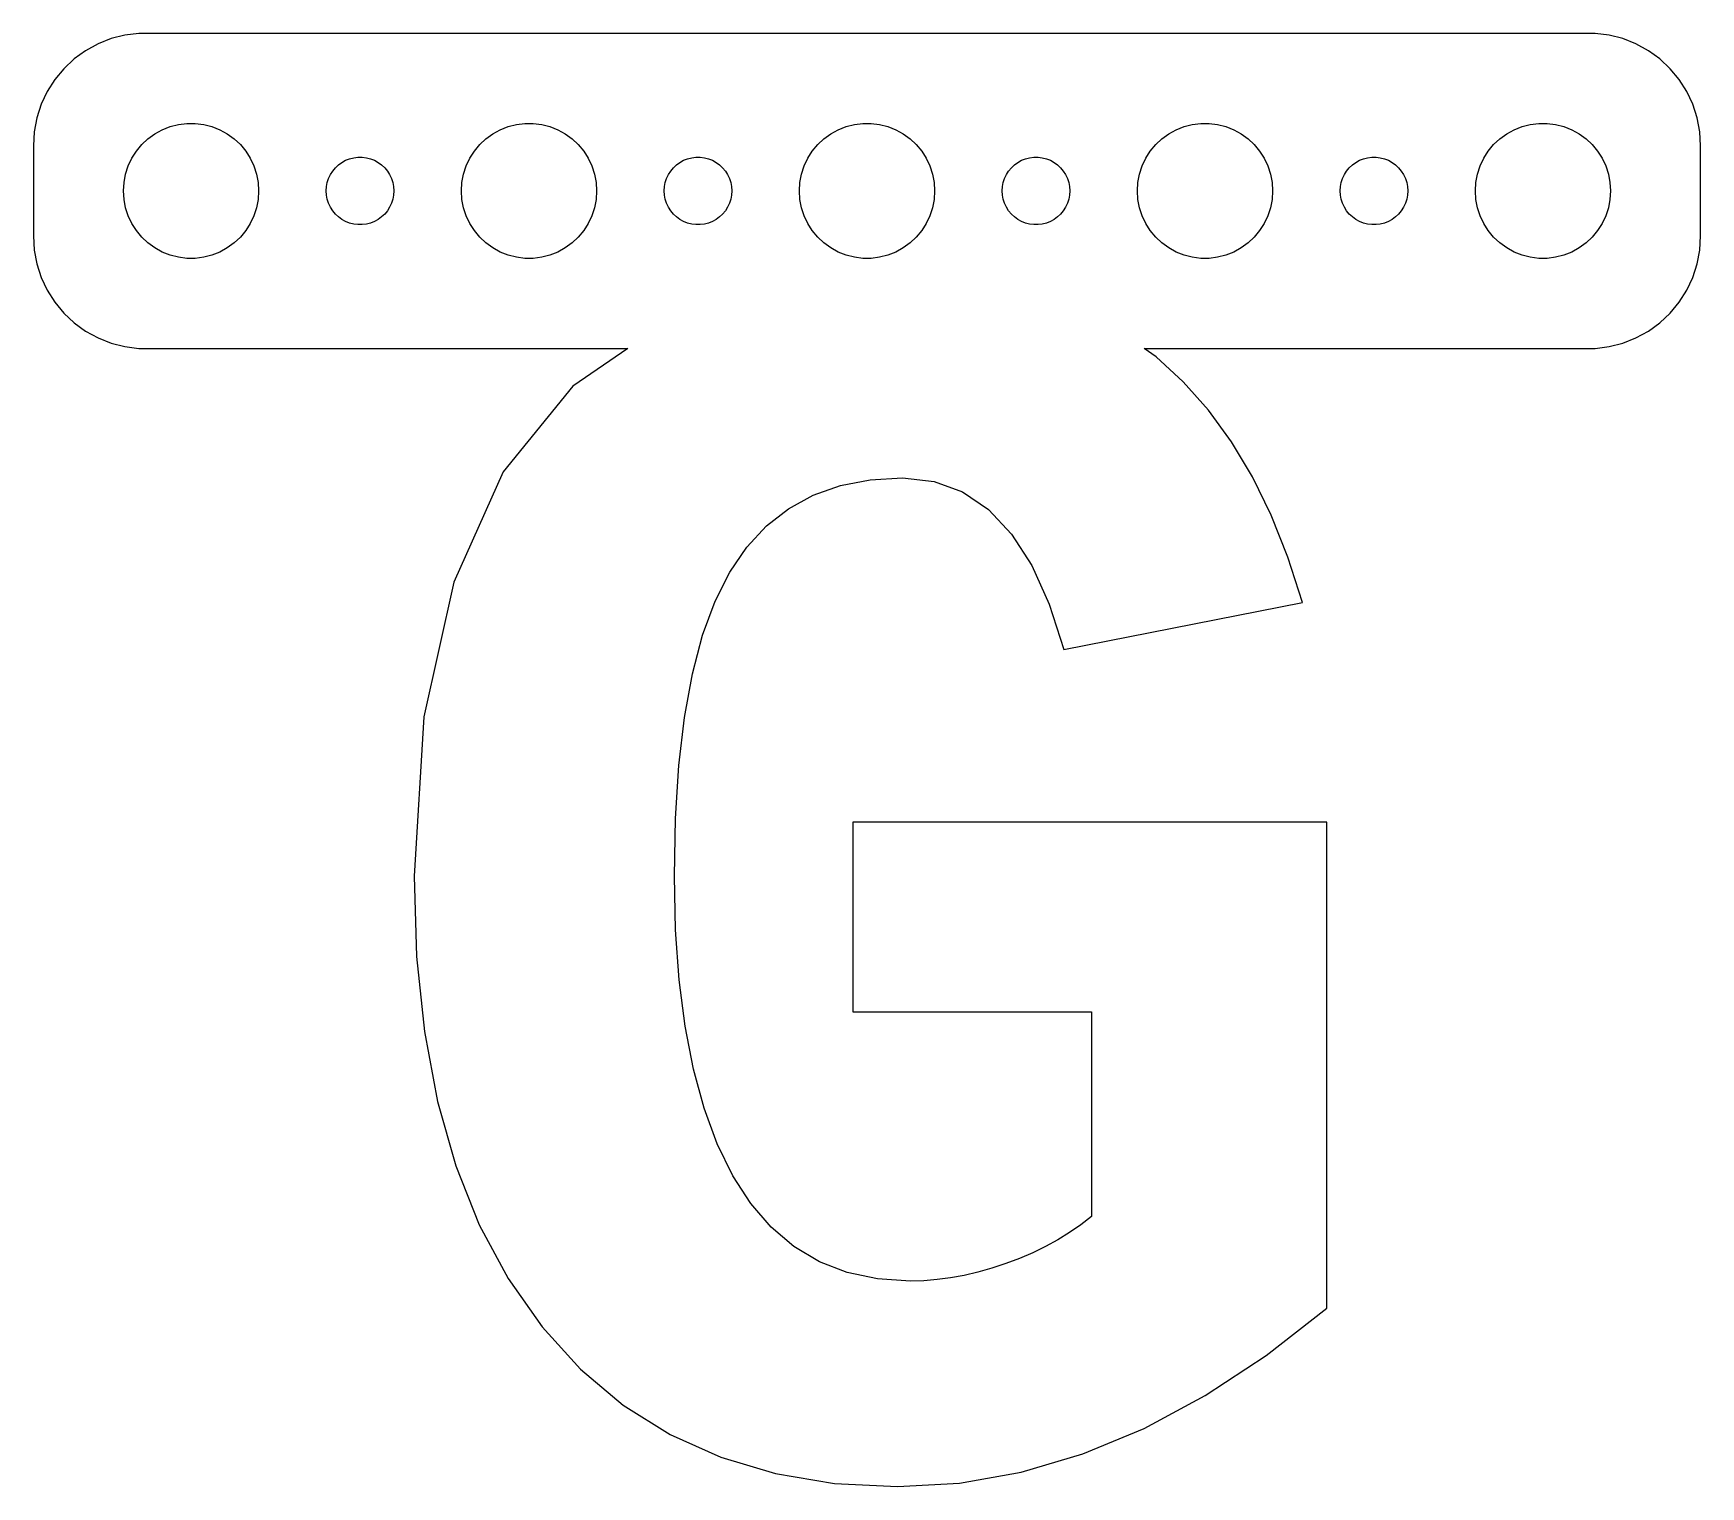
# Model space of a CAD drawing. Header units: metres. Extents: x -37 to 37, y -57.5 to 7.
import ezdxf

# ---------------------------------------------------------------- set-up
doc = ezdxf.new("R2010")
doc.units = ezdxf.units.M

msp = doc.modelspace()

# ---------------------------------------------------------------- linework, layer by layer
for p, q in [((-33.5451, 6.75528), (-34.1289, 6.52412)), ((-32.9369, 6.91142), (-33.5451, 6.75528)), ((-32.3139, 6.99013), (-32.9369, 6.91142)), ((32.3139, 6.99013), (-32.3139, 6.99013)), ((32.9369, 6.91142), (32.3139, 6.99013)), ((33.5451, 6.75528), (32.9369, 6.91142)), ((34.1289, 6.52412), (33.5451, 6.75528)), ((-34.6791, 6.22163), (-35.1871, 5.85255)), ((-34.1289, 6.52412), (-34.6791, 6.22163)), ((34.6791, 6.22163), (34.1289, 6.52412)), ((35.1871, 5.85255), (34.6791, 6.22163)), ((-35.6448, 5.42273), (-36.0451, 4.93892)), ((-35.1871, 5.85255), (-35.6448, 5.42273)), ((35.6448, 5.42273), (35.1871, 5.85255)), ((36.0451, 4.93892), (35.6448, 5.42273)), ((-36.0451, 4.93892), (-36.3815, 4.40877)), ((36.3815, 4.40877), (36.0451, 4.93892)), ((-36.6489, 3.84062), (-36.8429, 3.24344)), ((-36.3815, 4.40877), (-36.6489, 3.84062)), ((36.6489, 3.84062), (36.3815, 4.40877)), ((36.8429, 3.24344), (36.6489, 3.84062)), ((-36.8429, 3.24344), (-36.9606, 2.62666)), ((-30.5621, 2.94685), (-30.1884, 2.99408)), ((-30.1884, 2.99408), (-29.8116, 2.99408)), ((-29.8116, 2.99408), (-29.4379, 2.94685)), ((-15.5621, 2.94685), (-15.1884, 2.99408)), ((-15.1884, 2.99408), (-14.8116, 2.99408)), ((-14.8116, 2.99408), (-14.4379, 2.94685)), ((-0.562134, 2.94685), (-0.18837, 2.99408)), ((-0.18837, 2.99408), (0.18837, 2.99408)), ((0.18837, 2.99408), (0.562134, 2.94685)), ((14.4379, 2.94685), (14.8116, 2.99408)), ((14.8116, 2.99408), (15.1884, 2.99408)), ((15.1884, 2.99408), (15.5621, 2.94685)), ((29.4379, 2.94685), (29.8116, 2.99408)), ((29.8116, 2.99408), (30.1884, 2.99408)), ((30.1884, 2.99408), (30.5621, 2.94685)), ((36.9606, 2.62666), (36.8429, 3.24344)), ((-36.9606, 2.62666), (-37, 2)), ((-32.1869, 2.05363), (-31.9123, 2.31154)), ((-31.9123, 2.31154), (-31.6075, 2.53297)), ((-31.6075, 2.53297), (-31.2773, 2.71448)), ((-31.2773, 2.71448), (-30.927, 2.85316)), ((-30.927, 2.85316), (-30.5621, 2.94685)), ((-29.4379, 2.94685), (-29.0729, 2.85316)), ((-29.0729, 2.85316), (-28.7227, 2.71448)), ((-28.7227, 2.71448), (-28.3925, 2.53297)), ((-28.3925, 2.53297), (-28.0877, 2.31154)), ((-28.0877, 2.31154), (-27.8131, 2.05363)), ((-17.1869, 2.05363), (-16.9123, 2.31154)), ((-16.9123, 2.31154), (-16.6075, 2.53297)), ((-16.6075, 2.53297), (-16.2773, 2.71448)), ((-16.2773, 2.71448), (-15.927, 2.85316)), ((-15.927, 2.85316), (-15.5621, 2.94685)), ((-14.4379, 2.94685), (-14.0729, 2.85316)), ((-14.0729, 2.85316), (-13.7227, 2.71448)), ((-13.7227, 2.71448), (-13.3925, 2.53297)), ((-13.3925, 2.53297), (-13.0877, 2.31154)), ((-13.0877, 2.31154), (-12.8131, 2.05363)), ((-2.1869, 2.05363), (-1.91226, 2.31154)), ((-1.91226, 2.31154), (-1.60747, 2.53297)), ((-1.60747, 2.53297), (-1.27733, 2.71448)), ((-1.27733, 2.71448), (-0.927048, 2.85316)), ((-0.927048, 2.85316), (-0.562134, 2.94685)), ((0.562134, 2.94685), (0.927048, 2.85316)), ((0.927048, 2.85316), (1.27733, 2.71448)), ((1.27733, 2.71448), (1.60747, 2.53297)), ((1.60747, 2.53297), (1.91226, 2.31154)), ((1.91226, 2.31154), (2.1869, 2.05363)), ((12.8131, 2.05363), (13.0877, 2.31154)), ((13.0877, 2.31154), (13.3925, 2.53297)), ((13.3925, 2.53297), (13.7227, 2.71448)), ((13.7227, 2.71448), (14.0729, 2.85316)), ((14.0729, 2.85316), (14.4379, 2.94685)), ((15.5621, 2.94685), (15.927, 2.85316)), ((15.927, 2.85316), (16.2773, 2.71448)), ((16.2773, 2.71448), (16.6075, 2.53297)), ((16.6075, 2.53297), (16.9123, 2.31154)), ((16.9123, 2.31154), (17.1869, 2.05363)), ((27.8131, 2.05363), (28.0877, 2.31154)), ((28.0877, 2.31154), (28.3925, 2.53297)), ((28.3925, 2.53297), (28.7227, 2.71448)), ((28.7227, 2.71448), (29.0729, 2.85316)), ((29.0729, 2.85316), (29.4379, 2.94685)), ((30.5621, 2.94685), (30.927, 2.85316)), ((30.927, 2.85316), (31.2773, 2.71448)), ((31.2773, 2.71448), (31.6075, 2.53297)), ((31.6075, 2.53297), (31.9123, 2.31154)), ((31.9123, 2.31154), (32.1869, 2.05363)), ((37, 2), (36.9606, 2.62666)), ((-37, 2), (-37, -2)), ((-32.6289, 1.44525), (-32.427, 1.76335)), ((-32.427, 1.76335), (-32.1869, 2.05363)), ((-27.8131, 2.05363), (-27.5729, 1.76335)), ((-27.5729, 1.76335), (-27.3711, 1.44525)), ((-22.7811, 1.47342), (-22.5942, 1.49704)), ((-22.5942, 1.49704), (-22.4058, 1.49704)), ((-22.4058, 1.49704), (-22.2189, 1.47342)), ((-17.6289, 1.44525), (-17.427, 1.76335)), ((-17.427, 1.76335), (-17.1869, 2.05363)), ((-12.8131, 2.05363), (-12.5729, 1.76335)), ((-12.5729, 1.76335), (-12.3711, 1.44525)), ((-7.78107, 1.47342), (-7.59418, 1.49704)), ((-7.59418, 1.49704), (-7.40581, 1.49704)), ((-7.40581, 1.49704), (-7.21892, 1.47342)), ((-2.62891, 1.44525), (-2.42705, 1.76335)), ((-2.42705, 1.76335), (-2.1869, 2.05363)), ((2.1869, 2.05363), (2.42705, 1.76335)), ((2.42705, 1.76335), (2.62891, 1.44525)), ((7.21892, 1.47342), (7.40581, 1.49704)), ((7.40581, 1.49704), (7.59418, 1.49704)), ((7.59418, 1.49704), (7.78107, 1.47342)), ((12.3711, 1.44525), (12.5729, 1.76335)), ((12.5729, 1.76335), (12.8131, 2.05363)), ((17.1869, 2.05363), (17.427, 1.76335)), ((17.427, 1.76335), (17.6289, 1.44525)), ((22.2189, 1.47342), (22.4058, 1.49704)), ((22.4058, 1.49704), (22.5942, 1.49704)), ((22.5942, 1.49704), (22.7811, 1.47342)), ((27.3711, 1.44525), (27.5729, 1.76335)), ((27.5729, 1.76335), (27.8131, 2.05363)), ((32.1869, 2.05363), (32.427, 1.76335)), ((32.427, 1.76335), (32.6289, 1.44525)), ((37, -2), (37, 2)), ((-32.9763, 0.375992), (-32.9057, 0.746063)), ((-32.9057, 0.746063), (-32.7893, 1.10437)), ((-32.7893, 1.10437), (-32.6289, 1.44525)), ((-27.3711, 1.44525), (-27.2107, 1.10437)), ((-27.2107, 1.10437), (-27.0942, 0.746063)), ((-27.0942, 0.746063), (-27.0237, 0.375992)), ((-23.8145, 0.722626), (-23.7135, 0.881668)), ((-23.7135, 0.881668), (-23.5934, 1.02681)), ((-23.5934, 1.02681), (-23.4561, 1.15576)), ((-23.4561, 1.15576), (-23.3037, 1.26648)), ((-23.3037, 1.26648), (-23.1387, 1.35724)), ((-23.1387, 1.35724), (-22.9635, 1.42657)), ((-22.9635, 1.42657), (-22.7811, 1.47342)), ((-22.2189, 1.47342), (-22.0365, 1.42657)), ((-22.0365, 1.42657), (-21.8613, 1.35724)), ((-21.8613, 1.35724), (-21.6963, 1.26648)), ((-21.6963, 1.26648), (-21.5439, 1.15576)), ((-21.5439, 1.15576), (-21.4065, 1.02681)), ((-21.4065, 1.02681), (-21.2865, 0.881668)), ((-21.2865, 0.881668), (-21.1855, 0.722626)), ((-17.9763, 0.375992), (-17.9057, 0.746063)), ((-17.9057, 0.746063), (-17.7893, 1.10437)), ((-17.7893, 1.10437), (-17.6289, 1.44525)), ((-12.3711, 1.44525), (-12.2107, 1.10437)), ((-12.2107, 1.10437), (-12.0942, 0.746063)), ((-12.0942, 0.746063), (-12.0237, 0.375992)), ((-8.81445, 0.722626), (-8.71352, 0.881668)), ((-8.71352, 0.881668), (-8.59344, 1.02681)), ((-8.59344, 1.02681), (-8.45613, 1.15576)), ((-8.45613, 1.15576), (-8.30373, 1.26648)), ((-8.30373, 1.26648), (-8.13866, 1.35724)), ((-8.13866, 1.35724), (-7.96352, 1.42657)), ((-7.96352, 1.42657), (-7.78107, 1.47342)), ((-7.21892, 1.47342), (-7.03647, 1.42657)), ((-7.03647, 1.42657), (-6.86133, 1.35724)), ((-6.86133, 1.35724), (-6.69626, 1.26648)), ((-6.69626, 1.26648), (-6.54385, 1.15576)), ((-6.54385, 1.15576), (-6.40654, 1.02681)), ((-6.40654, 1.02681), (-6.28647, 0.881668)), ((-6.28647, 0.881668), (-6.18553, 0.722626)), ((-2.97633, 0.375992), (-2.90575, 0.746063)), ((-2.90575, 0.746063), (-2.78932, 1.10437)), ((-2.78932, 1.10437), (-2.62891, 1.44525)), ((2.62891, 1.44525), (2.78932, 1.10437)), ((2.78932, 1.10437), (2.90575, 0.746063)), ((2.90575, 0.746063), (2.97633, 0.375992)), ((6.18553, 0.722626), (6.28647, 0.881668)), ((6.28647, 0.881668), (6.40654, 1.02681)), ((6.40654, 1.02681), (6.54385, 1.15576)), ((6.54385, 1.15576), (6.69626, 1.26648)), ((6.69626, 1.26648), (6.86133, 1.35724)), ((6.86133, 1.35724), (7.03647, 1.42657)), ((7.03647, 1.42657), (7.21892, 1.47342)), ((7.78107, 1.47342), (7.96352, 1.42657)), ((7.96352, 1.42657), (8.13866, 1.35724)), ((8.13866, 1.35724), (8.30373, 1.26648)), ((8.30373, 1.26648), (8.45613, 1.15576)), ((8.45613, 1.15576), (8.59344, 1.02681)), ((8.59344, 1.02681), (8.71352, 0.881668)), ((8.71352, 0.881668), (8.81445, 0.722626)), ((12.0237, 0.375992), (12.0942, 0.746063)), ((12.0942, 0.746063), (12.2107, 1.10437)), ((12.2107, 1.10437), (12.3711, 1.44525)), ((17.6289, 1.44525), (17.7893, 1.10437)), ((17.7893, 1.10437), (17.9057, 0.746063)), ((17.9057, 0.746063), (17.9763, 0.375992)), ((21.1855, 0.722626), (21.2865, 0.881668)), ((21.2865, 0.881668), (21.4065, 1.02681)), ((21.4065, 1.02681), (21.5439, 1.15576)), ((21.5439, 1.15576), (21.6963, 1.26648)), ((21.6963, 1.26648), (21.8613, 1.35724)), ((21.8613, 1.35724), (22.0365, 1.42657)), ((22.0365, 1.42657), (22.2189, 1.47342)), ((22.7811, 1.47342), (22.9635, 1.42657)), ((22.9635, 1.42657), (23.1387, 1.35724)), ((23.1387, 1.35724), (23.3037, 1.26648)), ((23.3037, 1.26648), (23.4561, 1.15576)), ((23.4561, 1.15576), (23.5934, 1.02681)), ((23.5934, 1.02681), (23.7135, 0.881668)), ((23.7135, 0.881668), (23.8145, 0.722626)), ((27.0237, 0.375992), (27.0942, 0.746063)), ((27.0942, 0.746063), (27.2107, 1.10437)), ((27.2107, 1.10437), (27.3711, 1.44525)), ((32.6289, 1.44525), (32.7893, 1.10437)), ((32.7893, 1.10437), (32.9057, 0.746063)), ((32.9057, 0.746063), (32.9763, 0.375992)), ((-33, 0), (-32.9763, 0.375992)), ((-32.9763, -0.375992), (-33, 0)), ((-27.0237, 0.375992), (-27, 0)), ((-27, 0), (-27.0237, -0.375992)), ((-24, 0), (-23.9882, 0.187988)), ((-23.9882, -0.187988), (-24, 0)), ((-23.9882, 0.187988), (-23.9529, 0.373032)), ((-23.9529, 0.373032), (-23.8947, 0.552185)), ((-23.8947, 0.552185), (-23.8145, 0.722626)), ((-21.1855, 0.722626), (-21.1053, 0.552185)), ((-21.1053, 0.552185), (-21.0471, 0.373032)), ((-21.0471, 0.373032), (-21.0118, 0.187988)), ((-21.0118, 0.187988), (-21, 0)), ((-21, 0), (-21.0118, -0.187988)), ((-18, 0), (-17.9763, 0.375992)), ((-17.9763, -0.375992), (-18, 0)), ((-12.0237, 0.375992), (-12, 0)), ((-12, 0), (-12.0237, -0.375992)), ((-9, 0), (-8.98816, 0.187988)), ((-8.98816, -0.187988), (-9, 0)), ((-8.98816, 0.187988), (-8.95287, 0.373032)), ((-8.95287, 0.373032), (-8.89465, 0.552185)), ((-8.89465, 0.552185), (-8.81445, 0.722626)), ((-6.18553, 0.722626), (-6.10533, 0.552185)), ((-6.10533, 0.552185), (-6.04712, 0.373032)), ((-6.04712, 0.373032), (-6.01183, 0.187988)), ((-6.01183, 0.187988), (-6, 0)), ((-6, 0), (-6.01183, -0.187988)), ((-3, 0), (-2.97633, 0.375992)), ((-2.97633, -0.375992), (-3, 0)), ((2.97633, 0.375992), (3, 0)), ((3, 0), (2.97633, -0.375992)), ((6, 0), (6.01183, 0.187988)), ((6.01183, -0.187988), (6, 0)), ((6.01183, 0.187988), (6.04712, 0.373032)), ((6.04712, 0.373032), (6.10533, 0.552185)), ((6.10533, 0.552185), (6.18553, 0.722626)), ((8.81445, 0.722626), (8.89465, 0.552185)), ((8.89465, 0.552185), (8.95287, 0.373032)), ((8.95287, 0.373032), (8.98816, 0.187988)), ((8.98816, 0.187988), (9, 0)), ((9, 0), (8.98816, -0.187988)), ((12, 0), (12.0237, 0.375992)), ((12.0237, -0.375992), (12, 0)), ((17.9763, 0.375992), (18, 0)), ((18, 0), (17.9763, -0.375992)), ((21, 0), (21.0118, 0.187988)), ((21.0118, -0.187988), (21, 0)), ((21.0118, 0.187988), (21.0471, 0.373032)), ((21.0471, 0.373032), (21.1053, 0.552185)), ((21.1053, 0.552185), (21.1855, 0.722626)), ((23.8145, 0.722626), (23.8947, 0.552185)), ((23.8947, 0.552185), (23.9529, 0.373032)), ((23.9529, 0.373032), (23.9882, 0.187988)), ((23.9882, 0.187988), (24, 0)), ((24, 0), (23.9882, -0.187988)), ((27, 0), (27.0237, 0.375992)), ((27.0237, -0.375992), (27, 0)), ((32.9763, 0.375992), (33, 0)), ((33, 0), (32.9763, -0.375992)), ((-32.9057, -0.746063), (-32.9763, -0.375992)), ((-27.0237, -0.375992), (-27.0942, -0.746063)), ((-23.9529, -0.373032), (-23.9882, -0.187988)), ((-23.8947, -0.552185), (-23.9529, -0.373032)), ((-23.8145, -0.722626), (-23.8947, -0.552185)), ((-23.7135, -0.881668), (-23.8145, -0.722626)), ((-21.1855, -0.722626), (-21.2865, -0.881668)), ((-21.1053, -0.552185), (-21.1855, -0.722626)), ((-21.0471, -0.373032), (-21.1053, -0.552185)), ((-21.0118, -0.187988), (-21.0471, -0.373032)), ((-17.9057, -0.746063), (-17.9763, -0.375992)), ((-12.0237, -0.375992), (-12.0942, -0.746063)), ((-8.95287, -0.373032), (-8.98816, -0.187988)), ((-8.89465, -0.552185), (-8.95287, -0.373032)), ((-8.81445, -0.722626), (-8.89465, -0.552185)), ((-8.71352, -0.881668), (-8.81445, -0.722626)), ((-6.18553, -0.722626), (-6.28647, -0.881668)), ((-6.10533, -0.552185), (-6.18553, -0.722626)), ((-6.04712, -0.373032), (-6.10533, -0.552185)), ((-6.01183, -0.187988), (-6.04712, -0.373032)), ((-2.90575, -0.746063), (-2.97633, -0.375992)), ((2.97633, -0.375992), (2.90575, -0.746063)), ((6.04712, -0.373032), (6.01183, -0.187988)), ((6.10533, -0.552185), (6.04712, -0.373032)), ((6.18553, -0.722626), (6.10533, -0.552185)), ((6.28647, -0.881668), (6.18553, -0.722626)), ((8.81445, -0.722626), (8.71352, -0.881668)), ((8.89465, -0.552185), (8.81445, -0.722626)), ((8.95287, -0.373032), (8.89465, -0.552185)), ((8.98816, -0.187988), (8.95287, -0.373032)), ((12.0942, -0.746063), (12.0237, -0.375992)), ((17.9763, -0.375992), (17.9057, -0.746063)), ((21.0471, -0.373032), (21.0118, -0.187988)), ((21.1053, -0.552185), (21.0471, -0.373032)), ((21.1855, -0.722626), (21.1053, -0.552185)), ((21.2865, -0.881668), (21.1855, -0.722626)), ((23.8145, -0.722626), (23.7135, -0.881668)), ((23.8947, -0.552185), (23.8145, -0.722626)), ((23.9529, -0.373032), (23.8947, -0.552185)), ((23.9882, -0.187988), (23.9529, -0.373032)), ((27.0942, -0.746063), (27.0237, -0.375992)), ((32.9763, -0.375992), (32.9057, -0.746063)), ((-32.7893, -1.10437), (-32.9057, -0.746063)), ((-32.6289, -1.44525), (-32.7893, -1.10437)), ((-32.427, -1.76335), (-32.6289, -1.44525)), ((-27.3711, -1.44525), (-27.5729, -1.76335)), ((-27.2107, -1.10437), (-27.3711, -1.44525)), ((-27.0942, -0.746063), (-27.2107, -1.10437)), ((-23.5934, -1.02681), (-23.7135, -0.881668)), ((-23.4561, -1.15576), (-23.5934, -1.02681)), ((-23.3037, -1.26648), (-23.4561, -1.15576)), ((-23.1387, -1.35724), (-23.3037, -1.26648)), ((-22.9635, -1.42657), (-23.1387, -1.35724)), ((-22.7811, -1.47342), (-22.9635, -1.42657)), ((-22.5942, -1.49704), (-22.7811, -1.47342)), ((-22.2189, -1.47342), (-22.4058, -1.49704)), ((-22.0365, -1.42657), (-22.2189, -1.47342)), ((-21.8613, -1.35724), (-22.0365, -1.42657)), ((-21.6963, -1.26648), (-21.8613, -1.35724)), ((-21.5439, -1.15576), (-21.6963, -1.26648)), ((-21.4065, -1.02681), (-21.5439, -1.15576)), ((-21.2865, -0.881668), (-21.4065, -1.02681)), ((-17.7893, -1.10437), (-17.9057, -0.746063)), ((-17.6289, -1.44525), (-17.7893, -1.10437)), ((-17.427, -1.76335), (-17.6289, -1.44525)), ((-12.3711, -1.44525), (-12.5729, -1.76335)), ((-12.2107, -1.10437), (-12.3711, -1.44525)), ((-12.0942, -0.746063), (-12.2107, -1.10437)), ((-8.59344, -1.02681), (-8.71352, -0.881668)), ((-8.45613, -1.15576), (-8.59344, -1.02681)), ((-8.30373, -1.26648), (-8.45613, -1.15576)), ((-8.13866, -1.35724), (-8.30373, -1.26648)), ((-7.96352, -1.42657), (-8.13866, -1.35724)), ((-7.78107, -1.47342), (-7.96352, -1.42657)), ((-7.59418, -1.49704), (-7.78107, -1.47342)), ((-7.21892, -1.47342), (-7.40581, -1.49704)), ((-7.03647, -1.42657), (-7.21892, -1.47342)), ((-6.86133, -1.35724), (-7.03647, -1.42657)), ((-6.69626, -1.26648), (-6.86133, -1.35724)), ((-6.54385, -1.15576), (-6.69626, -1.26648)), ((-6.40654, -1.02681), (-6.54385, -1.15576)), ((-6.28647, -0.881668), (-6.40654, -1.02681)), ((-2.78932, -1.10437), (-2.90575, -0.746063)), ((-2.62891, -1.44525), (-2.78932, -1.10437)), ((-2.42705, -1.76335), (-2.62891, -1.44525)), ((2.62891, -1.44525), (2.42705, -1.76335)), ((2.78932, -1.10437), (2.62891, -1.44525)), ((2.90575, -0.746063), (2.78932, -1.10437)), ((6.40654, -1.02681), (6.28647, -0.881668)), ((6.54385, -1.15576), (6.40654, -1.02681)), ((6.69626, -1.26648), (6.54385, -1.15576)), ((6.86133, -1.35724), (6.69626, -1.26648)), ((7.03647, -1.42657), (6.86133, -1.35724)), ((7.21892, -1.47342), (7.03647, -1.42657)), ((7.40581, -1.49704), (7.21892, -1.47342)), ((7.78107, -1.47342), (7.59418, -1.49704)), ((7.96352, -1.42657), (7.78107, -1.47342)), ((8.13866, -1.35724), (7.96352, -1.42657)), ((8.30373, -1.26648), (8.13866, -1.35724)), ((8.45613, -1.15576), (8.30373, -1.26648)), ((8.59344, -1.02681), (8.45613, -1.15576)), ((8.71352, -0.881668), (8.59344, -1.02681)), ((12.2107, -1.10437), (12.0942, -0.746063)), ((12.3711, -1.44525), (12.2107, -1.10437)), ((12.5729, -1.76335), (12.3711, -1.44525)), ((17.6289, -1.44525), (17.427, -1.76335)), ((17.7893, -1.10437), (17.6289, -1.44525)), ((17.9057, -0.746063), (17.7893, -1.10437)), ((21.4065, -1.02681), (21.2865, -0.881668)), ((21.5439, -1.15576), (21.4065, -1.02681)), ((21.6963, -1.26648), (21.5439, -1.15576)), ((21.8613, -1.35724), (21.6963, -1.26648)), ((22.0365, -1.42657), (21.8613, -1.35724)), ((22.2189, -1.47342), (22.0365, -1.42657)), ((22.4058, -1.49704), (22.2189, -1.47342)), ((22.7811, -1.47342), (22.5942, -1.49704)), ((22.9635, -1.42657), (22.7811, -1.47342)), ((23.1387, -1.35724), (22.9635, -1.42657)), ((23.3037, -1.26648), (23.1387, -1.35724)), ((23.4561, -1.15576), (23.3037, -1.26648)), ((23.5934, -1.02681), (23.4561, -1.15576)), ((23.7135, -0.881668), (23.5934, -1.02681)), ((27.2107, -1.10437), (27.0942, -0.746063)), ((27.3711, -1.44525), (27.2107, -1.10437)), ((27.5729, -1.76335), (27.3711, -1.44525)), ((32.6289, -1.44525), (32.427, -1.76335)), ((32.7893, -1.10437), (32.6289, -1.44525)), ((32.9057, -0.746063), (32.7893, -1.10437)), ((-37, -2), (-36.9606, -2.62666)), ((-32.1869, -2.05363), (-32.427, -1.76335)), ((-31.9123, -2.31154), (-32.1869, -2.05363)), ((-27.8131, -2.05363), (-28.0877, -2.31154)), ((-27.5729, -1.76335), (-27.8131, -2.05363)), ((-22.4058, -1.49704), (-22.5942, -1.49704)), ((-17.1869, -2.05363), (-17.427, -1.76335)), ((-16.9123, -2.31154), (-17.1869, -2.05363)), ((-12.8131, -2.05363), (-13.0877, -2.31154)), ((-12.5729, -1.76335), (-12.8131, -2.05363)), ((-7.40581, -1.49704), (-7.59418, -1.49704)), ((-2.1869, -2.05363), (-2.42705, -1.76335)), ((-1.91226, -2.31154), (-2.1869, -2.05363)), ((2.1869, -2.05363), (1.91226, -2.31154)), ((2.42705, -1.76335), (2.1869, -2.05363)), ((7.59418, -1.49704), (7.40581, -1.49704)), ((12.8131, -2.05363), (12.5729, -1.76335)), ((13.0877, -2.31154), (12.8131, -2.05363)), ((17.1869, -2.05363), (16.9123, -2.31154)), ((17.427, -1.76335), (17.1869, -2.05363)), ((22.5942, -1.49704), (22.4058, -1.49704)), ((27.8131, -2.05363), (27.5729, -1.76335)), ((28.0877, -2.31154), (27.8131, -2.05363)), ((32.1869, -2.05363), (31.9123, -2.31154)), ((32.427, -1.76335), (32.1869, -2.05363)), ((36.9606, -2.62666), (37, -2)), ((-36.9606, -2.62666), (-36.8429, -3.24344)), ((-31.6075, -2.53297), (-31.9123, -2.31154)), ((-31.2773, -2.71448), (-31.6075, -2.53297)), ((-30.927, -2.85316), (-31.2773, -2.71448)), ((-30.5621, -2.94685), (-30.927, -2.85316)), ((-30.1884, -2.99408), (-30.5621, -2.94685)), ((-29.4379, -2.94685), (-29.8116, -2.99408)), ((-29.0729, -2.85316), (-29.4379, -2.94685)), ((-28.7227, -2.71448), (-29.0729, -2.85316)), ((-28.3925, -2.53297), (-28.7227, -2.71448)), ((-28.0877, -2.31154), (-28.3925, -2.53297)), ((-16.6075, -2.53297), (-16.9123, -2.31154)), ((-16.2773, -2.71448), (-16.6075, -2.53297)), ((-15.927, -2.85316), (-16.2773, -2.71448)), ((-15.5621, -2.94685), (-15.927, -2.85316)), ((-15.1884, -2.99408), (-15.5621, -2.94685)), ((-14.4379, -2.94685), (-14.8116, -2.99408)), ((-14.0729, -2.85316), (-14.4379, -2.94685)), ((-13.7227, -2.71448), (-14.0729, -2.85316)), ((-13.3925, -2.53297), (-13.7227, -2.71448)), ((-13.0877, -2.31154), (-13.3925, -2.53297)), ((-1.60747, -2.53297), (-1.91226, -2.31154)), ((-1.27733, -2.71448), (-1.60747, -2.53297)), ((-0.927048, -2.85316), (-1.27733, -2.71448)), ((-0.562134, -2.94685), (-0.927048, -2.85316)), ((-0.18837, -2.99408), (-0.562134, -2.94685)), ((0.562134, -2.94685), (0.18837, -2.99408)), ((0.927048, -2.85316), (0.562134, -2.94685)), ((1.27733, -2.71448), (0.927048, -2.85316)), ((1.60747, -2.53297), (1.27733, -2.71448)), ((1.91226, -2.31154), (1.60747, -2.53297)), ((13.3925, -2.53297), (13.0877, -2.31154)), ((13.7227, -2.71448), (13.3925, -2.53297)), ((14.0729, -2.85316), (13.7227, -2.71448)), ((14.4379, -2.94685), (14.0729, -2.85316)), ((14.8116, -2.99408), (14.4379, -2.94685)), ((15.5621, -2.94685), (15.1884, -2.99408)), ((15.927, -2.85316), (15.5621, -2.94685)), ((16.2773, -2.71448), (15.927, -2.85316)), ((16.6075, -2.53297), (16.2773, -2.71448)), ((16.9123, -2.31154), (16.6075, -2.53297)), ((28.3925, -2.53297), (28.0877, -2.31154)), ((28.7227, -2.71448), (28.3925, -2.53297)), ((29.0729, -2.85316), (28.7227, -2.71448)), ((29.4379, -2.94685), (29.0729, -2.85316)), ((29.8116, -2.99408), (29.4379, -2.94685)), ((30.5621, -2.94685), (30.1884, -2.99408)), ((30.927, -2.85316), (30.5621, -2.94685)), ((31.2773, -2.71448), (30.927, -2.85316)), ((31.6075, -2.53297), (31.2773, -2.71448)), ((31.9123, -2.31154), (31.6075, -2.53297)), ((36.8429, -3.24344), (36.9606, -2.62666)), ((-36.8429, -3.24344), (-36.6489, -3.84062)), ((-29.8116, -2.99408), (-30.1884, -2.99408)), ((-14.8116, -2.99408), (-15.1884, -2.99408)), ((0.18837, -2.99408), (-0.18837, -2.99408)), ((15.1884, -2.99408), (14.8116, -2.99408)), ((30.1884, -2.99408), (29.8116, -2.99408)), ((36.6489, -3.84062), (36.8429, -3.24344)), ((-36.6489, -3.84062), (-36.3815, -4.40877)), ((-36.3815, -4.40877), (-36.0451, -4.93892)), ((36.0451, -4.93892), (36.3815, -4.40877)), ((36.3815, -4.40877), (36.6489, -3.84062)), ((-36.0451, -4.93892), (-35.6448, -5.42273)), ((35.6448, -5.42273), (36.0451, -4.93892)), ((-35.6448, -5.42273), (-35.1871, -5.85255)), ((-35.1871, -5.85255), (-34.6791, -6.22163)), ((34.6791, -6.22163), (35.1871, -5.85255)), ((35.1871, -5.85255), (35.6448, -5.42273)), ((-34.6791, -6.22163), (-34.1289, -6.52412)), ((-34.1289, -6.52412), (-33.5451, -6.75528)), ((33.5451, -6.75528), (34.1289, -6.52412)), ((34.1289, -6.52412), (34.6791, -6.22163)), ((-33.5451, -6.75528), (-32.9369, -6.91142)), ((-32.9369, -6.91142), (-32.3139, -6.99013)), ((-32.3139, -6.99013), (-10.6216, -6.99013)), ((-10.6216, -6.99013), (-13.0622, -8.6644)), ((12.8274, -7.36777), (12.3083, -6.99013)), ((12.3083, -6.99013), (32.3139, -6.99013)), ((14.0391, -8.47049), (12.8274, -7.36777)), ((32.3139, -6.99013), (32.9369, -6.91142)), ((32.9369, -6.91142), (33.5451, -6.75528)), ((-13.0622, -8.6644), (-16.1434, -12.469)), ((15.1562, -9.72469), (14.0391, -8.47049)), ((16.1785, -11.1304), (15.1562, -9.72469)), ((17.1063, -12.6875), (16.1785, -11.1304)), ((-16.1434, -12.469), (-18.3442, -17.3606)), ((-2.3856, -13.5068), (-1.17668, -13.0808)), ((-1.17668, -13.0808), (0.145035, -12.8252)), ((0.145035, -12.8252), (1.57959, -12.74)), ((1.57959, -12.74), (2.97501, -12.8954)), ((2.97501, -12.8954), (4.24579, -13.3616)), ((17.9393, -14.3962), (17.1063, -12.6875)), ((-3.48172, -14.1032), (-2.3856, -13.5068)), ((4.24579, -13.3616), (5.39195, -14.1386)), ((-4.46501, -14.87), (-3.48172, -14.1032)), ((5.39195, -14.1386), (6.41347, -15.2264)), ((18.6777, -16.2563), (17.9393, -14.3962)), ((-5.33549, -15.8071), (-4.46501, -14.87)), ((6.41347, -15.2264), (7.31036, -16.625)), ((-6.09317, -16.9147), (-5.33549, -15.8071)), ((19.3214, -18.2679), (18.6777, -16.2563)), ((-6.74434, -18.2124), (-6.09317, -16.9147)), ((7.31036, -16.625), (8.08261, -18.3344)), ((-18.3442, -17.3606), (-19.6647, -23.3392)), ((-7.29533, -19.7199), (-6.74434, -18.2124)), ((8.08261, -18.3344), (8.73024, -20.3546)), ((8.73024, -20.3546), (19.3214, -18.2679)), ((-7.74614, -21.4372), (-7.29533, -19.7199)), ((-8.09677, -23.3644), (-7.74614, -21.4372)), ((-19.6647, -23.3392), (-20.1049, -30.4049)), ((-8.34723, -25.5014), (-8.09677, -23.3644)), ((-8.4975, -27.8482), (-8.34723, -25.5014)), ((-8.54759, -30.4049), (-8.4975, -27.8482)), ((20.4038, -28.008), (-0.623444, -28.008)), ((-0.623444, -28.008), (-0.623444, -36.4344)), ((20.4038, -49.5768), (20.4038, -28.008)), ((-20.1049, -30.4049), (-19.989, -33.9747)), ((-8.49474, -32.7872), (-8.54759, -30.4049)), ((-8.3362, -35.0085), (-8.49474, -32.7872)), ((-19.989, -33.9747), (-19.6411, -37.3071)), ((-8.07196, -37.0689), (-8.3362, -35.0085)), ((-0.623444, -36.4344), (9.96713, -36.4344)), ((9.96713, -36.4344), (9.96713, -45.5179)), ((-19.6411, -37.3071), (-19.0613, -40.4021)), ((-7.70203, -38.9684), (-8.07196, -37.0689)), ((-7.22641, -40.7069), (-7.70203, -38.9684)), ((-19.0613, -40.4021), (-18.2496, -43.2597)), ((-6.6451, -42.2846), (-7.22641, -40.7069)), ((-5.95807, -43.7013), (-6.6451, -42.2846)), ((-18.2496, -43.2597), (-17.2061, -45.8799)), ((-5.16284, -44.9421), (-5.95807, -43.7013)), ((-4.2572, -45.992), (-5.16284, -44.9421)), ((-17.2061, -45.8799), (-15.9306, -48.2626)), ((9.96713, -45.5179), (9.49188, -45.8824)), ((-3.24113, -46.851), (-4.2572, -45.992)), ((8.47267, -46.5451), (7.92873, -46.8432)), ((8.99371, -46.2248), (8.47267, -46.5451)), ((9.49188, -45.8824), (8.99371, -46.2248)), ((-2.11464, -47.5191), (-3.24113, -46.851)), ((7.36189, -47.1193), (6.77216, -47.3733)), ((7.92873, -46.8432), (7.36189, -47.1193)), ((-0.877747, -47.9964), (-2.11464, -47.5191)), ((0.469559, -48.2827), (-0.877747, -47.9964)), ((4.92276, -47.9838), (4.31264, -48.1257)), ((5.53839, -47.8103), (4.92276, -47.9838)), ((6.15955, -47.6052), (5.53839, -47.8103)), ((6.77216, -47.3733), (6.15955, -47.6052)), ((-15.9306, -48.2626), (-14.4231, -50.4079)), ((1.92729, -48.3781), (0.469559, -48.2827)), ((2.51535, -48.3624), (1.92729, -48.3781)), ((3.10893, -48.315), (2.51535, -48.3624)), ((3.70802, -48.2362), (3.10893, -48.315)), ((4.31264, -48.1257), (3.70802, -48.2362)), ((17.7146, -51.679), (20.4038, -49.5768)), ((-14.4231, -50.4079), (-12.7097, -52.2896)), ((15.0143, -53.4578), (17.7146, -51.679)), ((-12.7097, -52.2896), (-10.8164, -53.8818)), ((-10.8164, -53.8818), (-8.74329, -55.1845)), ((12.303, -54.9131), (15.0143, -53.4578)), ((-8.74329, -55.1845), (-6.49033, -56.1977)), ((9.58072, -56.0451), (12.303, -54.9131)), ((-6.49033, -56.1977), (-4.05753, -56.9214)), ((6.84738, -56.8536), (9.58072, -56.0451)), ((-4.05753, -56.9214), (-1.44487, -57.3557)), ((4.103, -57.3387), (6.84738, -56.8536)), ((-1.44487, -57.3557), (1.3476, -57.5004)), ((1.3476, -57.5004), (4.103, -57.3387))]:
    msp.add_line(p, q)

doc.saveas('drawing.dxf')
